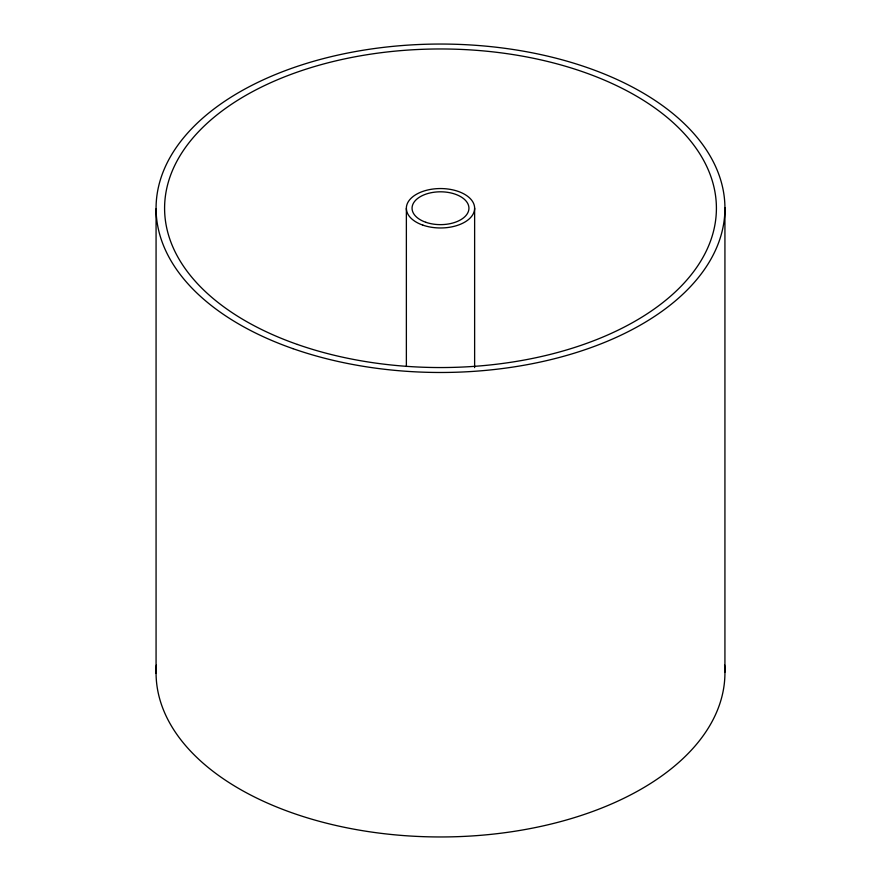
<?xml version="1.0" encoding="UTF-8"?>
<svg xmlns="http://www.w3.org/2000/svg" width="881" height="881" viewBox="0 0 881 881"><rect width="100%" height="100%" fill="white"/><g stroke="black" fill="none" stroke-linecap="round" stroke-linejoin="round"><path stroke-width="1.32" d="M724.931 207.674L724.931 672.148M474.628 208.136L474.628 367.608M406.372 208.379L406.372 366.485M156.069 208.852L156.069 673.326M724.611 664.935A284.431 164.218 0 0 1 440.632 836.961A284.431 164.218 0 0 1 156.377 665.078M293.01 348.678A284.431 164.218 0 0 0 724.865 211.792A284.431 164.218 0 0 0 303.615 64.313A284.431 164.218 0 0 0 293.01 348.678M422.88 225.14A34.128 19.701 0 0 0 474.628 208.632A34.128 19.701 0 0 0 423.992 191.012A34.128 19.701 0 0 0 422.88 225.14M297.437 344.46A275.896 159.285 0 0 0 716.341 211.693A275.896 159.285 0 0 0 307.722 68.63A275.896 159.285 0 0 0 297.437 344.46M425.82 222.287A28.445 16.42 0 0 0 468.934 208.533A28.445 16.42 0 0 0 426.745 193.853A28.445 16.42 0 0 0 425.82 222.287"/></g></svg>
